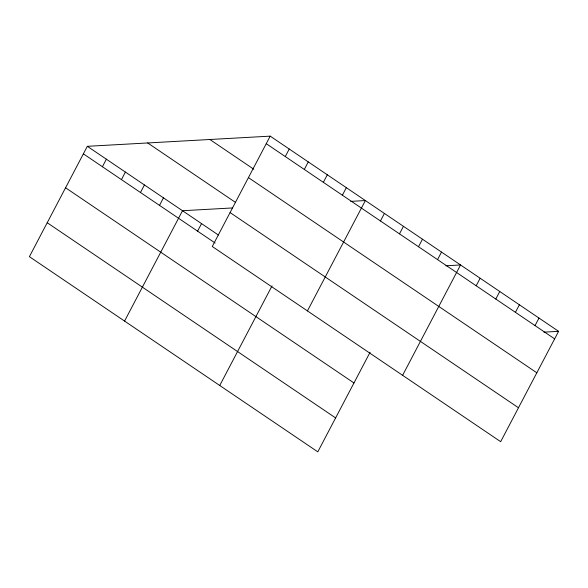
<?xml version="1.0" encoding="UTF-8"?>
<svg xmlns="http://www.w3.org/2000/svg" width="588" height="588" viewBox="0 0 588 588"><rect width="100%" height="100%" fill="white"/><g stroke="black" fill="none" stroke-linecap="round" stroke-linejoin="round"><path stroke-width="0.88" d="M270.201 136.144L212.268 246.497L500.667 441.684L558.6 331.331L270.201 136.144L87.333 146.316L29.4 256.669L317.799 451.856L370.08 352.271M102.415 166.735L106.369 159.194M121.451 179.612L125.406 172.078M140.481 192.496L144.442 184.963M159.517 205.381L163.471 197.847M124.575 321.077L182.508 210.724L232.51 207.946M197.583 231.143L201.544 223.609M285.276 156.562L289.237 149.029M304.312 169.447L308.266 161.906M323.349 182.324L327.303 174.79M219.743 385.493L272.024 285.908M342.385 195.209L346.339 187.675M307.436 310.905L365.376 200.559L350.72 201.368M380.451 220.978L384.405 213.437M399.487 233.855L403.441 226.321M418.516 246.739L422.478 239.206M437.553 259.624L441.507 252.083M402.611 375.32L460.544 264.967L445.888 265.783M476.199 285.775L480.153 278.242M495.809 299.049L499.763 291.516M515.419 312.324L519.38 304.79M535.036 325.598L538.99 318.064M543.944 332.147L558.6 331.331M266.246 143.678L554.646 338.872M209.857 139.496L253.781 169.226M248.43 177.605L536.829 372.799M147.684 142.958L235.531 202.419M230.077 212.562L518.476 407.756M87.333 146.316L218.383 235.009M83.378 153.85L215.157 243.035M65.569 187.778L353.969 382.972M47.216 222.734L335.616 417.928"/></g></svg>
